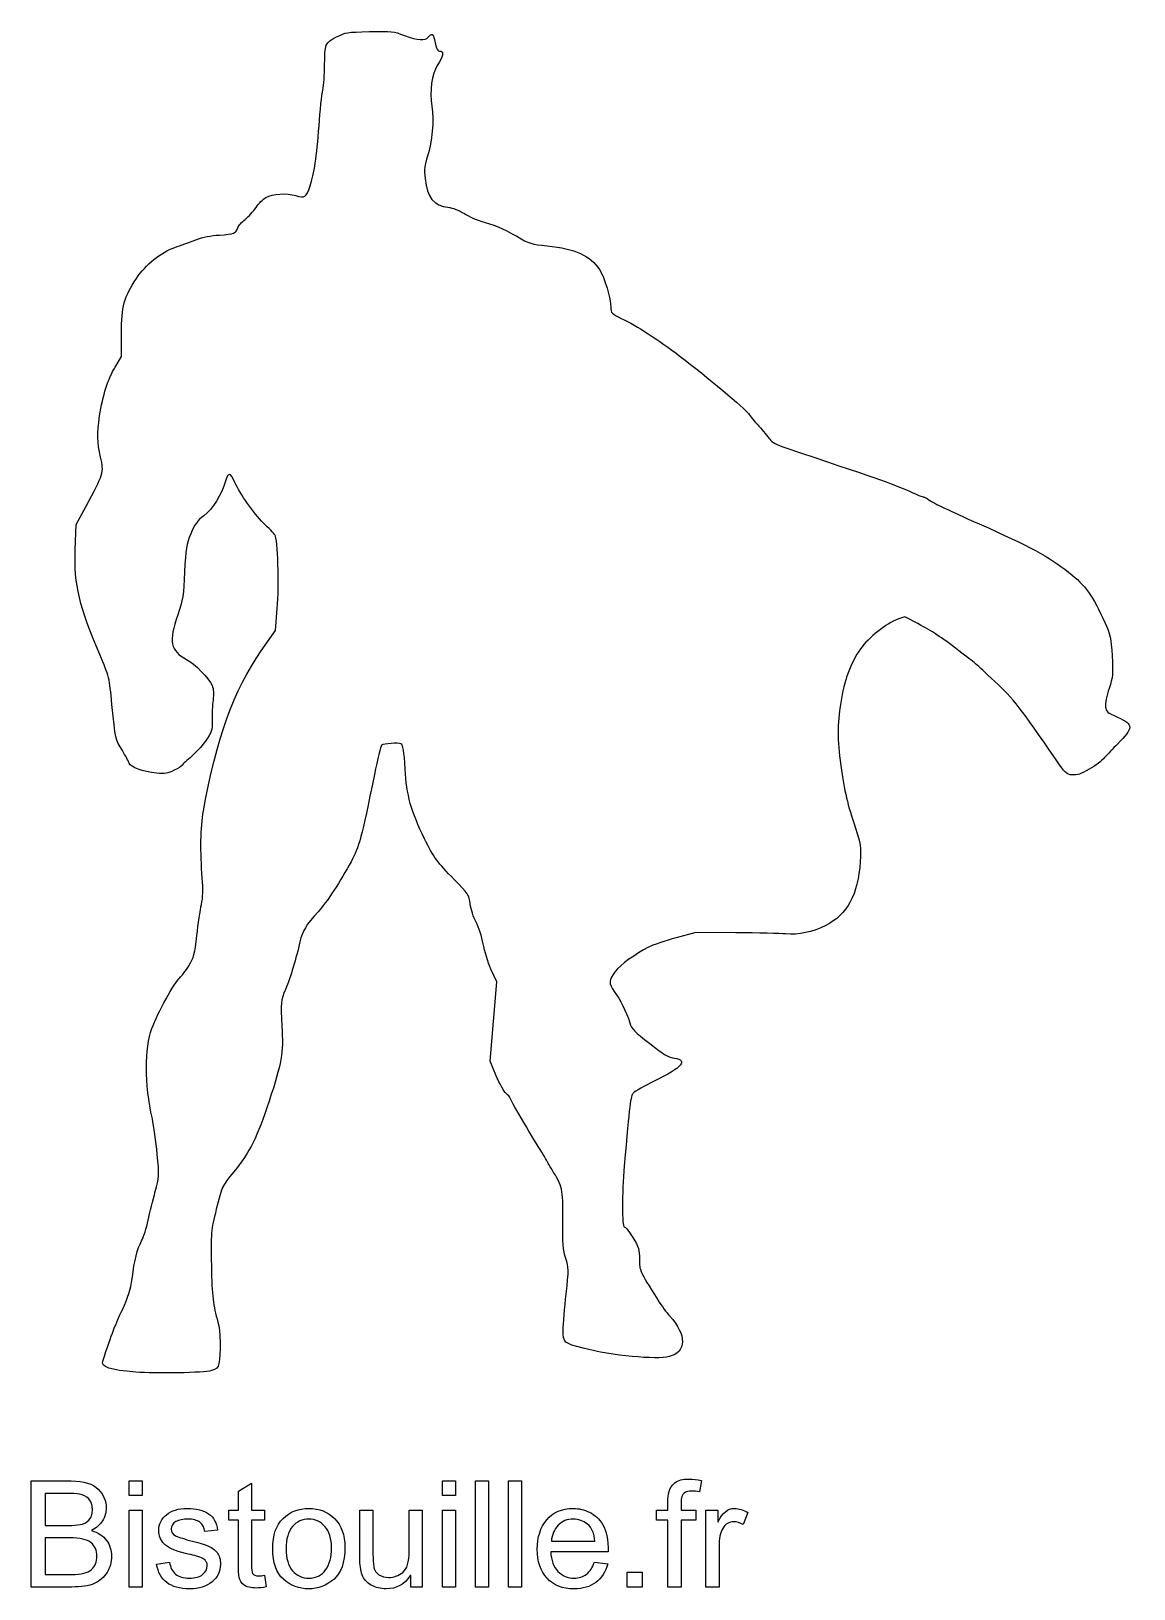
# Model space of a CAD drawing. Extents: x 33 to 568, y 32 to 788.
import ezdxf

# ---------------------------------------------------------------- set-up
doc = ezdxf.new("R2010")
doc.units = 0
doc.layers.get('0').update_dxf_attribs({"linetype": 'CONTINUOUS'})

msp = doc.modelspace()

# ---------------------------------------------------------------- linework, layer by layer
at = {"color": 7}
for p, q in [((76.8, 630.4), (76.8, 641.68)), ((73.68, 625.28), (76.8, 630.4)), ((54.72, 548.88), (59.6, 557.76)), ((54.32, 536.64), (54.72, 548.88)), ((151.52, 497.44), (152.4, 508.08)), ((456.88, 504.08), (453.44, 502.88)), ((463.12, 500.8), (456.88, 504.08)), ((144.56, 487.52), (151.52, 497.44)), ((355.44, 350.8), (346, 348.32)), ((374.88, 350.72), (355.44, 350.8)), ((258.88, 326.88), (256.08, 333.04)), ((257.28, 307.6), (258.88, 326.88)), ((255.6, 288.4), (257.28, 307.6)), ((258.64, 281.28), (255.6, 288.4)), ((83.76, 137.44), (83.76, 137.44)), ((32.96, 33.12), (32.96, 84.64)), ((32.96, 84.64), (52.32, 84.64)), ((80.48, 77.52), (80.48, 84.64)), ((80.48, 84.64), (86.8, 84.64)), ((86.8, 84.64), (86.8, 77.52)), ((133.52, 79.68), (139.84, 83.52)), ((139.84, 83.52), (139.84, 70.4)), ((232.56, 77.52), (232.56, 84.64)), ((232.56, 84.64), (238.88, 84.64)), ((238.88, 84.64), (238.88, 77.52)), ((248.56, 33.12), (248.56, 84.64)), ((248.56, 84.64), (254.88, 84.64)), ((254.88, 84.64), (254.88, 33.12)), ((264.56, 33.12), (264.56, 84.64)), ((264.56, 84.64), (270.88, 84.64)), ((270.88, 84.64), (270.88, 33.12)), ((358.16, 84.88), (357.2, 79.36)), ((358.16, 84.88), (358.16, 84.88)), ((50.08, 78.56), (39.76, 78.56)), ((39.76, 78.56), (39.76, 63.04)), ((86.8, 77.52), (80.48, 77.52)), ((86.8, 77.52), (86.8, 77.52)), ((133.52, 70.4), (133.52, 79.68)), ((238.88, 77.52), (232.56, 77.52)), ((238.88, 77.52), (238.88, 77.52)), ((80.48, 33.12), (80.48, 70.4)), ((80.48, 70.4), (86.8, 70.4)), ((86.8, 70.4), (86.8, 33.12)), ((128.88, 65.52), (128.88, 70.4)), ((128.88, 70.4), (133.52, 70.4)), ((139.84, 70.4), (146.16, 70.4)), ((146.16, 70.4), (146.16, 65.52)), ((167.68, 71.28), (167.68, 71.28)), ((192.4, 47.28), (192.4, 70.4)), ((192.4, 70.4), (198.8, 70.4)), ((198.8, 70.4), (198.8, 49.76)), ((216.4, 50.48), (216.4, 70.4)), ((216.4, 70.4), (222.72, 70.4)), ((222.72, 70.4), (222.72, 33.12)), ((232.56, 33.12), (232.56, 70.4)), ((232.56, 70.4), (238.88, 70.4)), ((238.88, 70.4), (238.88, 33.12)), ((336.32, 65.52), (336.32, 70.4)), ((336.32, 70.4), (341.92, 70.4)), ((341.92, 70.4), (341.92, 74.48)), ((348.32, 73.92), (348.32, 70.4)), ((348.32, 70.4), (355.52, 70.4)), ((355.52, 70.4), (355.52, 65.52)), ((360.4, 33.12), (360.4, 70.4)), ((360.4, 70.4), (366.16, 70.4)), ((366.16, 70.4), (366.16, 64.8)), ((380.72, 69.28), (378.48, 63.44)), ((380.72, 69.28), (380.72, 69.28)), ((39.76, 63.04), (50.96, 63.04)), ((39.76, 63.04), (39.76, 63.04)), ((62.24, 60.56), (62.24, 60.56)), ((123.44, 60.8), (117.28, 60)), ((133.52, 65.52), (128.88, 65.52)), ((133.52, 44.08), (133.52, 65.52)), ((146.16, 65.52), (139.84, 65.52)), ((139.84, 65.52), (139.84, 43.68)), ((341.92, 65.52), (336.32, 65.52)), ((341.92, 33.12), (341.92, 65.52)), ((355.52, 65.52), (348.32, 65.52)), ((348.32, 65.52), (348.32, 33.12)), ((366.16, 64.8), (366.32, 64.8)), ((51.76, 56.96), (39.76, 56.96)), ((39.76, 56.96), (39.76, 39.2)), ((117.28, 60), (117.28, 60)), ((285.36, 55.36), (306.48, 55.36)), ((306.48, 55.36), (306.48, 55.36)), ((312.96, 50.16), (285.04, 50.16)), ((312.96, 50.16), (312.96, 50.16)), ((366.72, 52.72), (366.72, 33.12)), ((39.76, 39.2), (52.64, 39.2)), ((39.76, 39.2), (39.76, 39.2)), ((93.84, 44.24), (100.16, 45.2)), ((146.16, 38.8), (147.04, 33.2)), ((217.12, 38.64), (216.88, 38.64)), ((217.12, 33.12), (217.12, 38.64)), ((306.24, 45.12), (312.72, 44.32)), ((322.16, 33.12), (322.16, 40.32)), ((322.16, 40.32), (329.36, 40.32)), ((329.36, 40.32), (329.36, 33.12)), ((52.72, 33.12), (32.96, 33.12)), ((86.8, 33.12), (80.48, 33.12)), ((86.8, 33.12), (86.8, 33.12)), ((147.04, 33.2), (147.04, 33.2)), ((167.68, 37.44), (167.68, 37.44)), ((222.72, 33.12), (217.12, 33.12)), ((222.72, 33.12), (222.72, 33.12)), ((238.88, 33.12), (232.56, 33.12)), ((238.88, 33.12), (238.88, 33.12)), ((254.88, 33.12), (248.56, 33.12)), ((254.88, 33.12), (254.88, 33.12)), ((270.88, 33.12), (264.56, 33.12)), ((270.88, 33.12), (270.88, 33.12)), ((329.36, 33.12), (322.16, 33.12)), ((329.36, 33.12), (329.36, 33.12)), ((348.32, 33.12), (341.92, 33.12)), ((366.72, 33.12), (360.4, 33.12))]:
    msp.add_line(p, q, dxfattribs=at)
for points in [[(181.12, 785.6), (185.76, 787.92), (186, 787.92), (197.12, 788.16)], [(197.12, 788.16), (208.24, 788.4), (208.56, 788.4), (214.08, 786.32)], [(225.6, 785.52), (227.28, 787.52), (228, 787.28), (228.64, 784.32)], [(175.36, 771.6), (175.36, 782.24), (175.6, 782.8), (181.12, 785.6)], [(214.08, 786.32), (220.72, 783.84), (224, 783.6), (225.6, 785.52)], [(228.64, 784.32), (229.76, 779.36), (230.08, 778.72), (231.52, 778.72)], [(174.48, 759.84), (174.96, 762.16), (175.36, 767.44), (175.36, 771.6)], [(230, 771.68), (227.36, 767.76), (226.24, 759.28), (227.36, 752)], [(231.52, 778.72), (233.44, 778.72), (232.8, 775.92), (230, 771.68)], [(172.64, 742.4), (173.2, 749.76), (174, 757.6), (174.48, 759.84)], [(227.36, 752), (228.48, 744.72), (227.6, 734.8), (225.28, 727.76)], [(168.32, 713.28), (170.32, 719.2), (171.52, 727.28), (172.64, 742.4)], [(225.28, 727.76), (223.84, 723.44), (223.6, 721.2), (224.08, 716.8)], [(161.36, 708.56), (165.84, 707.28), (166.4, 707.6), (168.32, 713.28)], [(224.08, 716.8), (225.04, 707.76), (228.4, 703.68), (235.2, 702.88)], [(142.08, 702.8), (143.36, 704.72), (145.52, 706.88), (146.8, 707.6)], [(146.8, 707.6), (150.24, 709.52), (156.88, 709.92), (161.36, 708.56)], [(133.28, 692.96), (133.6, 693.92), (135.2, 695.76), (136.8, 697.04)], [(136.8, 697.04), (138.4, 698.32), (140.8, 700.88), (142.08, 702.8)], [(235.2, 702.88), (237.44, 702.64), (240.4, 701.52), (243.2, 699.84)], [(243.2, 699.84), (245.6, 698.32), (249.2, 696.72), (251.12, 696.16)], [(251.12, 696.16), (257.12, 694.64), (261.68, 692.72), (268.56, 688.8)], [(112.8, 687.12), (116.56, 688.48), (120, 689.2), (124.32, 689.44)], [(124.32, 689.44), (131.28, 689.84), (132.4, 690.32), (133.28, 692.96)], [(268.56, 688.8), (274.8, 685.2), (275.44, 684.96), (283.36, 684.16)], [(84.08, 668.4), (88.56, 675.12), (95.76, 680.96), (102.72, 683.44)], [(102.72, 683.44), (105.28, 684.32), (109.76, 686), (112.8, 687.12)], [(283.36, 684.16), (296.96, 682.8), (304.4, 679.44), (308.72, 672.64)], [(76.8, 641.68), (76.8, 654.8), (78, 659.28), (84.08, 668.4)], [(308.72, 672.64), (311.12, 668.96), (314.24, 658.48), (314.24, 654.32)], [(314.24, 654.32), (314.24, 651.6), (314.56, 651.28), (319.28, 648.96)], [(319.28, 648.96), (327.12, 645.2), (336.88, 638.8), (347.92, 630.48)], [(347.92, 630.48), (360.48, 620.96), (379.36, 605.12), (381.04, 602.72)], [(66.16, 601.6), (67.68, 611.52), (70.32, 619.84), (73.68, 625.28)], [(66.64, 581.52), (64.96, 588.8), (64.88, 593.12), (66.16, 601.6)], [(381.04, 602.72), (381.68, 601.76), (383.92, 599.04), (386, 596.72)], [(386, 596.72), (388.08, 594.4), (390.48, 591.52), (391.36, 590.32)], [(391.36, 590.32), (392.48, 588.8), (394.64, 587.6), (398.72, 586.24)], [(398.72, 586.24), (441.04, 572.16), (451.44, 568.48), (459.12, 565.04)], [(59.6, 557.76), (68.08, 573.36), (68.4, 574.24), (66.64, 581.52)], [(127.28, 570), (125.44, 563.44), (120.96, 556.32), (116.72, 553.12)], [(131.76, 569.36), (129.6, 574.4), (128.48, 574.48), (127.28, 570)], [(145.6, 549.68), (141.04, 554.24), (134.24, 563.84), (131.76, 569.36)], [(459.12, 565.04), (462.56, 563.44), (465.68, 562.24), (466, 562.24)], [(466, 562.24), (466.4, 562.24), (467.52, 561.68), (468.48, 560.96)], [(468.48, 560.96), (471.44, 558.96), (477.84, 555.92), (492.96, 549.2)], [(116.72, 553.12), (113.6, 550.8), (112.32, 549.04), (110.4, 544.4)], [(151.2, 543.92), (150.72, 544.56), (148.24, 547.2), (145.6, 549.68)], [(492.96, 549.2), (517.68, 538.24), (526.48, 533.52), (536.32, 525.76)], [(110.4, 544.4), (108.24, 539.28), (107.84, 536.96), (107.44, 525.92)], [(152.4, 508.08), (153.36, 519.52), (152.64, 541.92), (151.2, 543.92)], [(66.24, 485.76), (56.32, 508.8), (53.76, 519.68), (54.32, 536.64)], [(107.44, 525.92), (106.96, 514.88), (106.48, 512.16), (104.08, 505.12)], [(536.32, 525.76), (544.88, 518.96), (547.84, 514.8), (554.08, 501.04)], [(104.08, 505.12), (99.6, 491.92), (100.48, 487.68), (108.4, 483.44)], [(453.44, 502.88), (448, 500.96), (439.2, 494), (435.36, 488.56)], [(483.12, 487.6), (474.08, 494.56), (470.4, 496.96), (463.12, 500.8)], [(554.08, 501.04), (556.4, 495.92), (556.96, 493.44), (557.44, 485.2)], [(72.16, 461.52), (70.96, 474.48), (70.8, 475.2), (66.24, 485.76)], [(116.56, 409.84), (122.88, 445.12), (131.28, 468.48), (144.56, 487.52)], [(435.36, 488.56), (430.64, 481.84), (427.36, 472.96), (425.84, 462.56)], [(500.56, 472.72), (490.32, 482.24), (491.68, 481.12), (483.12, 487.6)], [(557.44, 485.2), (558, 476.48), (557.84, 474.72), (556, 469.28)], [(108.4, 483.44), (112.4, 481.28), (119.2, 474.32), (120.72, 470.8)], [(120.72, 470.8), (121.52, 468.96), (121.68, 466.72), (121.2, 463.6)], [(529.92, 435.12), (513.36, 459.44), (509.44, 464.56), (500.56, 472.72)], [(556, 469.28), (554.88, 465.84), (554.08, 461.92), (554.24, 460.48)], [(77.2, 439.2), (73.76, 444.64), (73.84, 444.56), (72.16, 461.52)], [(121.2, 463.6), (120.88, 461.12), (120.64, 456.72), (120.72, 453.84)], [(425.84, 462.56), (424.08, 451.2), (424.08, 445.04), (425.84, 431.92)], [(120.72, 453.84), (120.88, 448.88), (120.64, 448.16), (117.52, 443.76)], [(554.24, 460.48), (554.48, 458.08), (555.04, 457.6), (560.08, 455.36)], [(560.08, 455.36), (568, 451.84), (568, 450.24), (560, 442.32)], [(80.56, 433.04), (80.24, 433.92), (78.72, 436.72), (77.2, 439.2)], [(117.52, 443.76), (115.68, 441.2), (112.32, 437.52), (110.08, 435.68)], [(202.96, 441.76), (202.56, 441.44), (201.04, 435.04), (199.52, 427.52)], [(212.4, 442.4), (210.96, 443.04), (204.16, 442.64), (202.96, 441.76)], [(214.4, 430.16), (213.92, 439.12), (213.44, 441.84), (212.4, 442.4)], [(560, 442.32), (557.92, 440.24), (555.12, 437.28), (553.84, 435.76)], [(93.76, 428.24), (86.96, 428.96), (81.28, 431.04), (80.56, 433.04)], [(106, 431.84), (106, 431.6), (104.32, 430.56), (102.32, 429.6)], [(110.08, 435.68), (107.84, 433.84), (106, 432.16), (106, 431.84)], [(425.84, 431.92), (427.52, 419.52), (429.12, 412.72), (432.96, 401.52)], [(538.16, 427.36), (535.28, 427.6), (534.8, 428), (529.92, 435.12)], [(553.84, 435.76), (552.56, 434.24), (549.2, 431.68), (546.4, 430.08)], [(102.32, 429.6), (99.04, 428), (98.08, 427.84), (93.76, 428.24)], [(199.52, 427.52), (193.12, 396.24), (192.16, 392.56), (188.16, 385.2)], [(223.84, 396.32), (217.28, 409.68), (215.12, 417.6), (214.4, 430.16)], [(546.4, 430.08), (542.24, 427.76), (540.56, 427.2), (538.16, 427.36)], [(116, 377.2), (114.96, 390.16), (115.12, 401.84), (116.56, 409.84)], [(432.96, 401.52), (435.52, 393.92), (435.68, 392.72), (435.2, 385.12)], [(238.32, 376.48), (230.08, 384.88), (228.24, 387.36), (223.84, 396.32)], [(188.16, 385.2), (183.36, 376.24), (176.08, 365.04), (172.24, 360.96)], [(435.2, 385.12), (434.24, 369.28), (428.96, 359.6), (418.48, 354.24)], [(115.6, 364.48), (116.32, 367.68), (116.48, 372.08), (116, 377.2)], [(246, 364.72), (245.44, 369.12), (245.12, 369.6), (238.32, 376.48)], [(113.36, 349.36), (114, 354.96), (114.96, 361.76), (115.6, 364.48)], [(248.88, 355.84), (247.6, 358.16), (246.32, 362.16), (246, 364.72)], [(172.24, 360.96), (166.32, 354.56), (164.48, 351.52), (163.36, 346.4)], [(252.24, 345.36), (251.68, 348.72), (250.16, 353.44), (248.88, 355.84)], [(109.52, 334.72), (111.84, 338.56), (112.4, 340.64), (113.36, 349.36)], [(346, 348.32), (340.8, 346.96), (334.64, 344.8), (332.24, 343.6)], [(399.04, 350.16), (396.48, 350.4), (385.6, 350.72), (374.88, 350.72)], [(418.48, 354.24), (412.16, 351.04), (405.12, 349.6), (399.04, 350.16)], [(163.36, 346.4), (161.6, 338.24), (158.88, 329.44), (156.32, 323.2)], [(256.08, 333.04), (254.56, 336.4), (252.88, 342), (252.24, 345.36)], [(332.24, 343.6), (326.48, 340.64), (318.72, 335.04), (316.4, 332)], [(105.12, 328.88), (106, 329.68), (108, 332.32), (109.52, 334.72)], [(91.52, 304.24), (94.32, 311.76), (102.64, 326.8), (105.12, 328.88)], [(316.4, 332), (313.12, 327.76), (313.04, 326.16), (315.92, 322.16)], [(156.32, 323.2), (154.08, 317.68), (154, 317.12), (154.64, 305.36)], [(315.92, 322.16), (318.8, 318.32), (321.76, 312.48), (323.44, 306.96)], [(91.76, 260.4), (88, 277.44), (87.92, 294.64), (91.52, 304.24)], [(154.64, 305.36), (155.36, 292.08), (154.56, 287.68), (148.4, 268.96)], [(323.44, 306.96), (324.4, 304.08), (325.76, 302.56), (333.12, 296.96)], [(333.12, 296.96), (340, 291.6), (342.32, 290.24), (345.12, 289.84)], [(345.12, 289.84), (351.92, 288.88), (348.8, 285.28), (335.52, 278.8)], [(263.44, 272.72), (262.48, 273.44), (260.32, 277.36), (258.64, 281.28)], [(265.2, 270.8), (265.2, 271.04), (264.4, 271.92), (263.44, 272.72)], [(325.12, 272.88), (323.76, 271.36), (323.36, 268.08), (320.72, 237.44)], [(335.52, 278.8), (330.56, 276.4), (325.84, 273.68), (325.12, 272.88)], [(148.4, 268.96), (142.56, 251.28), (139.2, 244.48), (131.28, 234.72)], [(279.92, 245.52), (275.36, 252.64), (265.2, 270.16), (265.2, 270.8)], [(94.16, 243.28), (93.52, 249.28), (92.48, 257.04), (91.76, 260.4)], [(93.2, 225.12), (95.04, 231.84), (95.12, 232.96), (94.16, 243.28)], [(283.68, 239.12), (283.68, 239.36), (282, 242.16), (279.92, 245.52)], [(131.28, 234.72), (125.52, 227.6), (125.44, 227.44), (122.8, 216.56)], [(285.52, 235.92), (284.56, 237.52), (283.68, 238.96), (283.68, 239.12)], [(290.88, 211.68), (291.04, 226.88), (290.96, 227.12), (285.52, 235.92)], [(320.72, 237.44), (319.6, 224.16), (319.6, 208), (320.72, 208)], [(89.76, 211.2), (90.48, 214.88), (92.08, 221.12), (93.2, 225.12)], [(122.8, 216.56), (120.16, 206), (120.08, 204.96), (120.4, 189.28)], [(86.56, 201.2), (87.52, 203.04), (88.96, 207.52), (89.76, 211.2)], [(292.4, 192.64), (291.12, 196.4), (290.8, 200.32), (290.88, 211.68)], [(320.72, 208), (321.2, 208), (323.12, 205.6), (324.88, 202.72)], [(81.92, 182.8), (83.12, 192), (84.4, 197.12), (86.56, 201.2)], [(324.88, 202.72), (327.76, 198.16), (328.16, 196.88), (328.16, 192.16)], [(120.4, 189.28), (120.72, 174), (121.2, 170), (123.6, 161.76)], [(292.56, 175.52), (293.84, 187.04), (293.84, 188.24), (292.4, 192.64)], [(328.16, 192.16), (328.16, 186.56), (327.84, 187.2), (337.04, 172.48)], [(77.2, 167.76), (80, 173.76), (81.2, 177.52), (81.92, 182.8)], [(291.12, 157.84), (291.12, 160.72), (291.76, 168.72), (292.56, 175.52)], [(67.68, 142.8), (72.24, 156.48), (74, 160.96), (77.2, 167.76)], [(337.04, 172.48), (338.72, 169.76), (341.36, 166.24), (342.8, 164.64)], [(123.6, 161.76), (124.72, 158), (124.96, 145.84), (124.08, 141.68)], [(342.8, 164.64), (351.12, 155.52), (351.04, 147.2), (342.56, 144.96)], [(300.8, 149.04), (291.44, 151.44), (291.12, 151.76), (291.12, 157.84)], [(342.56, 144.96), (336.32, 143.36), (314.72, 145.44), (300.8, 149.04)], [(83.76, 137.44), (71.04, 138.48), (66.72, 139.92), (67.68, 142.8)], [(120.48, 138.16), (116.88, 137.12), (93.36, 136.64), (83.76, 137.44)], [(124.08, 141.68), (123.6, 139.6), (122.88, 138.88), (120.48, 138.16)], [(52.32, 84.64), (58.56, 84.64), (62.96, 83.28), (65.52, 80.56)], [(342.48, 79.52), (342.8, 81.12), (343.76, 82.48), (345.28, 83.68)], [(345.28, 83.68), (346.8, 84.96), (349.12, 85.52), (352.24, 85.52)], [(352.24, 85.52), (354.16, 85.52), (356.08, 85.36), (358.16, 84.88)], [(56.56, 78.16), (54.88, 78.4), (52.72, 78.56), (50.08, 78.56)], [(60.88, 76), (59.68, 77.2), (58.24, 77.92), (56.56, 78.16)], [(62.64, 70.64), (62.64, 73.04), (62.08, 74.88), (60.88, 76)], [(65.52, 80.56), (68.08, 77.84), (69.36, 74.8), (69.36, 71.52)], [(341.92, 74.48), (341.92, 76.32), (342.16, 78), (342.48, 79.52)], [(349.76, 78.72), (348.8, 78.08), (348.32, 76.48), (348.32, 73.92)], [(353.52, 79.68), (352, 79.68), (350.72, 79.36), (349.76, 78.72)], [(357.2, 79.36), (355.92, 79.6), (354.72, 79.68), (353.52, 79.68)], [(60.88, 65.52), (62.08, 66.56), (62.64, 68.32), (62.64, 70.64)], [(69.36, 71.52), (69.36, 69.28), (68.8, 67.2), (67.6, 65.28)], [(94.88, 60.56), (94.88, 63.68), (96.16, 66.24), (98.64, 68.24)], [(98.64, 68.24), (101.12, 70.24), (104.4, 71.28), (108.64, 71.28)], [(108.64, 71.28), (113.04, 71.28), (116.56, 70.4), (119.04, 68.64)], [(119.04, 68.64), (121.52, 66.88), (122.96, 64.32), (123.44, 60.8)], [(155.2, 66.4), (158.56, 69.68), (162.72, 71.28), (167.68, 71.28)], [(167.68, 71.28), (172.72, 71.28), (176.88, 69.6), (180.16, 66.32)], [(283.12, 65.76), (286.16, 69.44), (290.48, 71.28), (296.08, 71.28)], [(296.08, 71.28), (298.8, 71.28), (301.36, 70.64), (303.92, 69.44)], [(303.92, 69.44), (306.4, 68.24), (308.56, 66.24), (310.32, 63.36)], [(366.32, 64.8), (368.32, 69.12), (370.96, 71.28), (374.16, 71.28)], [(374.16, 71.28), (376.32, 71.28), (378.48, 70.56), (380.72, 69.28)], [(50.96, 63.04), (53.28, 63.04), (55.2, 63.2), (56.72, 63.44)], [(56.72, 63.44), (58.32, 63.68), (59.68, 64.4), (60.88, 65.52)], [(67.6, 65.28), (66.4, 63.36), (64.64, 61.76), (62.24, 60.56)], [(62.24, 60.56), (65.52, 59.52), (67.92, 57.92), (69.52, 55.76)], [(97.44, 54.08), (95.76, 55.84), (94.88, 58), (94.88, 60.56)], [(103.2, 64.88), (101.76, 64.08), (100.96, 62.88), (100.96, 61.28)], [(100.96, 61.28), (100.96, 59.84), (101.6, 58.72), (102.8, 58.08)], [(109.12, 66.08), (106.64, 66.08), (104.72, 65.68), (103.2, 64.88)], [(114.8, 64.56), (113.44, 65.6), (111.52, 66.08), (109.12, 66.08)], [(117.28, 60), (116.96, 62), (116.16, 63.52), (114.8, 64.56)], [(150.16, 51.76), (150.16, 58.32), (151.84, 63.2), (155.2, 66.4)], [(159.76, 62.48), (157.68, 60.08), (156.64, 56.48), (156.64, 51.76)], [(167.68, 66.08), (164.48, 66.08), (161.84, 64.88), (159.76, 62.48)], [(175.52, 62.56), (173.36, 64.88), (170.8, 66.08), (167.68, 66.08)], [(178.72, 52), (178.72, 56.64), (177.6, 60.16), (175.52, 62.56)], [(180.16, 66.32), (183.52, 63.04), (185.2, 58.4), (185.2, 52.32)], [(278.56, 51.44), (278.56, 57.36), (280.08, 62.16), (283.12, 65.76)], [(288.72, 63.12), (286.8, 61.12), (285.68, 58.56), (285.36, 55.36)], [(296.08, 66.08), (293.04, 66.08), (290.64, 65.12), (288.72, 63.12)], [(302.88, 63.6), (300.8, 65.28), (298.56, 66.08), (296.08, 66.08)], [(306.48, 55.36), (306.16, 59.2), (305.04, 61.92), (302.88, 63.6)], [(310.32, 63.36), (312.08, 60.48), (312.96, 56.08), (312.96, 50.16)], [(368.56, 61.6), (367.28, 59.52), (366.72, 56.56), (366.72, 52.72)], [(373.92, 64.8), (371.52, 64.8), (369.76, 63.76), (368.56, 61.6)], [(378.48, 63.44), (376.96, 64.32), (375.44, 64.8), (373.92, 64.8)], [(62, 54.64), (60.08, 56.16), (56.72, 56.96), (51.76, 56.96)], [(64.88, 48.08), (64.88, 50.88), (63.92, 53.04), (62, 54.64)], [(69.52, 55.76), (71.12, 53.52), (71.92, 50.96), (71.92, 48.08)], [(107.92, 49.44), (102.64, 50.72), (99.12, 52.24), (97.44, 54.08)], [(102.8, 58.08), (103.92, 57.52), (106.32, 56.72), (109.76, 55.76)], [(109.76, 55.76), (113.76, 54.8), (116.64, 53.92), (118.64, 53.12)], [(118.64, 53.12), (120.56, 52.32), (122.08, 51.28), (123.2, 49.84)], [(62.16, 41.6), (64, 43.2), (64.88, 45.36), (64.88, 48.08)], [(71.92, 48.08), (71.92, 45.2), (71.2, 42.56), (69.76, 40.16)], [(114.8, 47.68), (113.76, 48), (111.52, 48.56), (107.92, 49.44)], [(117.36, 46.16), (116.64, 46.8), (115.84, 47.28), (114.8, 47.68)], [(118.4, 43.44), (118.4, 44.56), (118, 45.44), (117.36, 46.16)], [(123.2, 49.84), (124.32, 48.48), (124.8, 46.56), (124.8, 44.08)], [(155.36, 36.88), (151.92, 40), (150.16, 44.96), (150.16, 51.76)], [(156.64, 51.76), (156.64, 47.04), (157.68, 43.44), (159.76, 41.04)], [(175.84, 41.44), (177.76, 44.16), (178.72, 47.6), (178.72, 52)], [(185.2, 52.32), (185.2, 45.04), (183.36, 39.84), (179.76, 36.8)], [(193.52, 39.04), (192.8, 41.2), (192.4, 43.92), (192.4, 47.28)], [(198.8, 49.76), (198.8, 46.48), (198.96, 44.08), (199.28, 42.64)], [(213.28, 40.24), (215.36, 41.84), (216.4, 45.28), (216.4, 50.48)], [(283.28, 37.36), (280.08, 40.8), (278.56, 45.52), (278.56, 51.44)], [(285.04, 50.16), (285.28, 46.08), (286.4, 42.88), (288.56, 40.72)], [(52.64, 39.2), (57.2, 39.2), (60.4, 40), (62.16, 41.6)], [(69.76, 40.16), (68.32, 37.76), (66.24, 36), (63.52, 34.8)], [(98.8, 35.28), (96.08, 37.28), (94.48, 40.24), (93.84, 44.24)], [(100.16, 45.2), (100.48, 42.64), (101.44, 40.64), (103.04, 39.36)], [(103.04, 39.36), (104.64, 38.08), (106.88, 37.44), (109.76, 37.44)], [(109.76, 37.44), (112.56, 37.44), (114.64, 38), (116.16, 39.2)], [(116.16, 39.2), (117.6, 40.32), (118.4, 41.76), (118.4, 43.44)], [(124.8, 44.08), (124.8, 40.72), (123.44, 37.92), (120.72, 35.68)], [(133.92, 37.76), (133.6, 39.28), (133.52, 41.36), (133.52, 44.08)], [(139.84, 43.68), (139.84, 41.84), (140, 40.48), (140.4, 39.68)], [(140.4, 39.68), (140.8, 38.96), (141.76, 38.56), (143.36, 38.56)], [(143.36, 38.56), (144.24, 38.56), (145.2, 38.64), (146.16, 38.8)], [(159.76, 41.04), (161.92, 38.64), (164.48, 37.44), (167.68, 37.44)], [(167.68, 37.44), (171.28, 37.44), (174, 38.8), (175.84, 41.44)], [(198, 34.08), (195.76, 35.28), (194.32, 36.96), (193.52, 39.04)], [(199.28, 42.64), (199.52, 41.2), (200.4, 40), (201.68, 39.12)], [(201.68, 39.12), (203.04, 38.16), (204.64, 37.76), (206.48, 37.76)], [(216.88, 38.64), (214.08, 34.4), (210.16, 32.24), (205.2, 32.24)], [(206.48, 37.76), (208.88, 37.76), (211.12, 38.56), (213.28, 40.24)], [(288.56, 40.72), (290.64, 38.56), (293.28, 37.44), (296.4, 37.44)], [(296.4, 37.44), (298.8, 37.44), (300.8, 38.08), (302.48, 39.36)], [(302.48, 39.36), (304.08, 40.64), (305.36, 42.56), (306.24, 45.12)], [(312.72, 44.32), (311.68, 40.48), (309.76, 37.44), (306.96, 35.36)], [(63.52, 34.8), (60.88, 33.68), (57.28, 33.12), (52.72, 33.12)], [(109.84, 32.24), (105.12, 32.24), (101.44, 33.28), (98.8, 35.28)], [(120.72, 35.68), (118, 33.36), (114.4, 32.24), (109.84, 32.24)], [(136.24, 34.08), (134.96, 35.04), (134.16, 36.32), (133.92, 37.76)], [(142.24, 32.64), (139.52, 32.64), (137.52, 33.12), (136.24, 34.08)], [(147.04, 33.2), (145.12, 32.8), (143.52, 32.64), (142.24, 32.64)], [(167.68, 32.24), (162.96, 32.24), (158.88, 33.76), (155.36, 36.88)], [(179.76, 36.8), (176.16, 33.76), (172.16, 32.24), (167.68, 32.24)], [(205.2, 32.24), (202.56, 32.24), (200.16, 32.88), (198, 34.08)], [(296.4, 32.24), (290.8, 32.24), (286.4, 33.92), (283.28, 37.36)], [(306.96, 35.36), (304.16, 33.28), (300.64, 32.24), (296.4, 32.24)]]:
    msp.add_open_spline(points, degree=3, dxfattribs=at)

doc.saveas('drawing.dxf')
